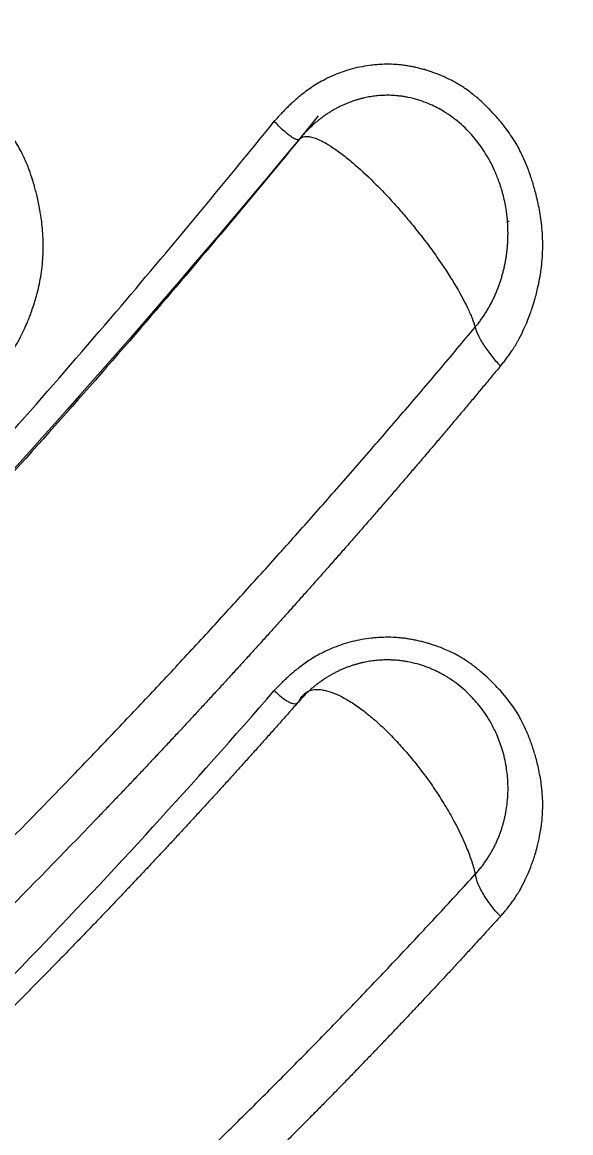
# Model space of a CAD drawing. Extents: x 19821 to 22981, y -91 to 2224.
# Drawn here: x 20550.62 to 20553.99, y 1958.73 to 1965.55 of the extents above; entities that cross this region are included whole.
import ezdxf

# ---------------------------------------------------------------- set-up
doc = ezdxf.new("R2010")
doc.units = 0
doc.header["$LTSCALE"] = 10
doc.header["$MEASUREMENT"] = 0
doc.header["$PDMODE"] = 3
doc.header["$PDSIZE"] = -10
doc.layers.get('0').update_dxf_attribs({"linetype": 'CONTINUOUS'})
doc.layers.get('DEFPOINTS').update_dxf_attribs({"linetype": 'CONTINUOUS'})
doc.layers.add('1', color=7, linetype='CONTINUOUS')
doc.styles.add('Daelim Dimension', font='NanumGothic.ttf')
doc.dimstyles.new('DEFAULT', dxfattribs={"dimscale": 2, "dimtxt": 2, "dimasz": 2, "dimexe": 0, "dimexo": 2, "dimgap": 1, "dimtad": 1, "dimdec": 1, "dimzin": 9, "dimdsep": 46, "dimtxsty": 'Daelim Dimension', "dimcen": 0.5, "dimclrd": 5, "dimclre": 5, "dimclrt": 256, "dimadec": 1, "dimazin": 0, "dimtfac": 1, "dimtdec": 1, "dimtix": 1, "dimtmove": 0, "dimatfit": 3, "dimfxl": 1, "dimtolj": 1, "dimtzin": 1, "dimlwd": 9, "dimlwe": 9, "dimarcsym": 0})

# ---------------------------------------------------------------- blocks, each defined once
blk = doc.blocks.new('*D21')
at = {"color": 5, "lineweight": 9, "ltscale": 0.5, "transparency": 16777216}
for p, q in [((20557.341, 2058.1708), (20490.1083, 2058.1708)), ((20492.1083, 1903.9708), (20492.1083, 2050.1708)), ((20557.341, 1895.9708), (20490.1083, 1895.9708))]:
    blk.add_line(p, q, dxfattribs=at)
at = {"color": 5, "ltscale": 0.5, "transparency": 16777216}
for points in [[(20490.7749, 2050.1708), (20493.4416, 2050.1708), (20492.1083, 2058.1708)], [(20490.7749, 1903.9708), (20493.4416, 1903.9708), (20492.1083, 1895.9708)]]:
    blk.add_solid(points, dxfattribs=at)
at = {"layer": 'DEFPOINTS', "color": 0, "ltscale": 0.5, "transparency": 16777216}
for p in [(20492.1083, 2058.1708), (20561.341, 2058.1708), (20561.341, 1895.9708)]:
    blk.add_point(p, dxfattribs=at)
at = {"color": 7, "ltscale": 0.5, "transparency": 16777216, "insert": (20479.2213, 1977.0708), "char_height": 20, "attachment_point": 5, "rotation": 90, "style": 'Daelim Dimension'}
blk.add_mtext('\\A1;162', dxfattribs=at)

msp = doc.modelspace()

# ---------------------------------------------------------------- linework, layer by layer
at = {"layer": '1', "color": 7, "linetype": 'Continuous', "lineweight": 18}
for points, knots in [([(20550.4611, 1963.4039), (20550.4643, 1963.4073), (20550.4709, 1963.4142), (20550.4807, 1963.4249), (20550.4906, 1963.4361), (20550.5006, 1963.448), (20550.5106, 1963.4603), (20550.5208, 1963.4733), (20550.531, 1963.4868), (20550.5412, 1963.5009), (20550.5514, 1963.5156), (20550.5616, 1963.5309), (20550.5717, 1963.5469), (20550.5894, 1963.576), (20550.6118, 1963.6163), (20550.6358, 1963.6654), (20550.6539, 1963.7069), (20550.6672, 1963.7402), (20550.6796, 1963.7738), (20550.6965, 1963.8216), (20550.7193, 1963.8995), (20550.7371, 1963.9847), (20550.7475, 1964.065), (20550.752, 1964.128), (20550.7529, 1964.192), (20550.7502, 1964.2535), (20550.7448, 1964.3107), (20550.738, 1964.362), (20550.73, 1964.4089), (20550.7214, 1964.4516), (20550.7125, 1964.4901), (20550.7048, 1964.5201), (20550.6966, 1964.5508), (20550.6849, 1964.5908), (20550.669, 1964.6372), (20550.6517, 1964.6814), (20550.6369, 1964.715), (20550.6198, 1964.7503), (20550.5982, 1964.7902), (20550.5721, 1964.8325), (20550.5465, 1964.8699), (20550.526, 1964.8977), (20550.5019, 1964.9289), (20550.4701, 1964.9678), (20550.4252, 1965.0175), (20550.3824, 1965.0597), (20550.3451, 1965.0927), (20550.3165, 1965.1157), (20550.289, 1965.136), (20550.2627, 1965.1537), (20550.2338, 1965.1713), (20550.2032, 1965.1883), (20550.1716, 1965.2041), (20550.1442, 1965.2167), (20550.1209, 1965.2265), (20550.1021, 1965.2339), (20550.0878, 1965.2392), (20550.0723, 1965.2448), (20550.0519, 1965.2519), (20550.0229, 1965.2611), (20549.9864, 1965.2713), (20549.946, 1965.2803), (20549.9, 1965.2877), (20549.8513, 1965.2925), (20549.7986, 1965.2942), (20549.7394, 1965.2919), (20549.6739, 1965.2845), (20549.6135, 1965.2731), (20549.5395, 1965.2532), (20549.4769, 1965.2303), (20549.4155, 1965.2009), (20549.3764, 1965.1793), (20549.3362, 1965.1542), (20549.2977, 1965.127), (20549.2624, 1965.0992), (20549.2312, 1965.0729), (20549.203, 1965.0475), (20549.1777, 1965.0235), (20549.155, 1965.0011), (20549.1409, 1964.9867), (20549.1342, 1964.9798)], [0, 0, 0, 0, 0.004378, 0.00891, 0.013599, 0.018444, 0.023447, 0.028609, 0.033929, 0.03941, 0.045051, 0.050853, 0.056816, 0.062942, 0.083163, 0.100509, 0.114909, 0.126311, 0.134677, 0.148987, 0.174713, 0.212082, 0.231911, 0.252009, 0.272342, 0.292874, 0.310584, 0.326964, 0.34202, 0.355761, 0.368198, 0.379344, 0.385059, 0.398192, 0.418661, 0.431262, 0.442758, 0.453156, 0.467908, 0.485245, 0.499374, 0.510048, 0.517334, 0.535916, 0.556558, 0.579194, 0.591166, 0.602355, 0.612773, 0.622435, 0.631354, 0.643616, 0.654299, 0.663434, 0.671048, 0.677159, 0.681783, 0.684929, 0.692095, 0.701291, 0.712502, 0.726326, 0.73869, 0.754554, 0.770389, 0.786218, 0.807946, 0.829777, 0.841682, 0.877255, 0.889952, 0.903488, 0.917886, 0.933171, 0.946546, 0.95905, 0.970667, 0.981375, 0.991158, 1, 1, 1, 1]), ([(20553.5622, 1963.4403), (20553.5651, 1963.4436), (20553.5711, 1963.4505), (20553.5799, 1963.4611), (20553.5888, 1963.4722), (20553.5977, 1963.4838), (20553.6067, 1963.4958), (20553.6157, 1963.5083), (20553.6247, 1963.5213), (20553.6337, 1963.5348), (20553.6427, 1963.5488), (20553.6516, 1963.5633), (20553.6605, 1963.5783), (20553.6693, 1963.5939), (20553.6854, 1963.6235), (20553.7059, 1963.665), (20553.7279, 1963.7161), (20553.7443, 1963.7592), (20553.7562, 1963.7939), (20553.7672, 1963.8286), (20553.7819, 1963.878), (20553.8011, 1963.9579), (20553.8149, 1964.045), (20553.8214, 1964.1266), (20553.8227, 1964.1901), (20553.8205, 1964.2542), (20553.8148, 1964.3154), (20553.8067, 1964.3722), (20553.7974, 1964.4228), (20553.7872, 1964.469), (20553.7766, 1964.5107), (20553.766, 1964.5482), (20553.7569, 1964.5778), (20553.7472, 1964.6079), (20553.7337, 1964.6467), (20553.7137, 1964.6971), (20553.6897, 1964.7491), (20553.6654, 1964.7949), (20553.6391, 1964.8382), (20553.6078, 1964.8836), (20553.5757, 1964.9251), (20553.5409, 1964.9662), (20553.5042, 1965.0067), (20553.4573, 1965.0536), (20553.4129, 1965.0931), (20553.3743, 1965.1238), (20553.3451, 1965.1448), (20553.3169, 1965.1634), (20553.2897, 1965.1796), (20553.2606, 1965.1953), (20553.2302, 1965.21), (20553.1994, 1965.2236), (20553.1722, 1965.2343), (20553.1489, 1965.2428), (20553.1296, 1965.2493), (20553.1143, 1965.2541), (20553.096, 1965.2597), (20553.0732, 1965.2661), (20553.0445, 1965.2732), (20553.0156, 1965.2792), (20552.9866, 1965.2843), (20552.9575, 1965.2883), (20552.93, 1965.2913), (20552.893, 1965.2934), (20552.8507, 1965.2937), (20552.806, 1965.2913), (20552.7609, 1965.2868), (20552.7111, 1965.2791), (20552.6529, 1965.2658), (20552.5955, 1965.2482), (20552.5391, 1965.2264), (20552.4733, 1965.1956), (20552.4021, 1965.1539), (20552.3434, 1965.1101), (20552.3042, 1965.0765), (20552.2804, 1965.055), (20552.2585, 1965.0342), (20552.2383, 1965.014), (20552.2197, 1964.9948), (20552.2026, 1964.9765), (20552.187, 1964.9593), (20552.1771, 1964.9482), (20552.1723, 1964.9429)], [0, 0, 0, 0, 0.004196, 0.008522, 0.012978, 0.017565, 0.022283, 0.027134, 0.032118, 0.037234, 0.042484, 0.047868, 0.053386, 0.059038, 0.064825, 0.085383, 0.103044, 0.11774, 0.129423, 0.138059, 0.152477, 0.178563, 0.216507, 0.236495, 0.256687, 0.27705, 0.297546, 0.315174, 0.331441, 0.346355, 0.359929, 0.372177, 0.383114, 0.389124, 0.402051, 0.421808, 0.440023, 0.455706, 0.470235, 0.487253, 0.506965, 0.51887, 0.537057, 0.557445, 0.579964, 0.591629, 0.602595, 0.612873, 0.622476, 0.631417, 0.642986, 0.653168, 0.66199, 0.669472, 0.67563, 0.680475, 0.684016, 0.69295, 0.701855, 0.710735, 0.719593, 0.728434, 0.737261, 0.744603, 0.761858, 0.775361, 0.784929, 0.802814, 0.820787, 0.838877, 0.85711, 0.875511, 0.904834, 0.932147, 0.942455, 0.952258, 0.961548, 0.970315, 0.978552, 0.986249, 0.993401, 1, 1, 1, 1]), ([(20553.543, 1964.6007), (20553.5389, 1964.6111), (20553.5267, 1964.6403), (20553.5037, 1964.6884), (20553.4733, 1964.7419), (20553.4409, 1964.7905), (20553.4088, 1964.8325), (20553.3737, 1964.8729), (20553.3333, 1964.9135), (20553.2842, 1964.9556), (20553.2367, 1964.9895), (20553.1919, 1965.0165), (20553.1517, 1965.0375), (20553.1055, 1965.0577), (20553.0531, 1965.0761), (20553.0112, 1965.0866), (20552.9828, 1965.0921), (20552.9697, 1965.0943), (20552.9562, 1965.0964), (20552.9423, 1965.0982), (20552.928, 1965.0997), (20552.9132, 1965.101), (20552.898, 1965.1019), (20552.8825, 1965.1025), (20552.8665, 1965.1026), (20552.8501, 1965.1024), (20552.8333, 1965.1018), (20552.8162, 1965.1007), (20552.7987, 1965.099), (20552.7809, 1965.0969), (20552.7627, 1965.0942), (20552.7443, 1965.0909), (20552.7256, 1965.087), (20552.7066, 1965.0824), (20552.6874, 1965.0772), (20552.668, 1965.0713), (20552.6485, 1965.0647), (20552.6288, 1965.0573), (20552.609, 1965.0492), (20552.5892, 1965.0403), (20552.5693, 1965.0307), (20552.5494, 1965.0202), (20552.5296, 1965.009), (20552.5099, 1964.9969), (20552.4903, 1964.984), (20552.4709, 1964.9704), (20552.4517, 1964.9559), (20552.4327, 1964.9407), (20552.414, 1964.9246), (20552.3957, 1964.9078), (20552.3778, 1964.8903), (20552.3603, 1964.872), (20552.3431, 1964.853), (20552.3322, 1964.8399), (20552.3267, 1964.8334)], [0, 0, 0, 0, 0.022801, 0.064113, 0.10799, 0.146618, 0.181319, 0.214019, 0.253479, 0.295246, 0.342015, 0.368524, 0.398161, 0.431046, 0.467249, 0.506815, 0.515171, 0.523778, 0.532637, 0.541749, 0.551113, 0.560732, 0.570604, 0.580732, 0.591114, 0.601752, 0.612646, 0.623796, 0.635203, 0.646867, 0.658787, 0.670964, 0.683399, 0.69609, 0.709038, 0.722242, 0.735699, 0.749409, 0.76337, 0.777579, 0.792036, 0.806736, 0.821676, 0.83685, 0.852253, 0.86788, 0.883726, 0.899783, 0.91604, 0.932489, 0.949119, 0.965922, 0.982887, 1, 1, 1, 1]), ([(20534.2628, 1950.9756), (20534.4953, 1951.0597), (20535.208, 1951.3308), (20536.4684, 1951.8807), (20538.1195, 1952.7239), (20539.9732, 1953.8169), (20541.9546, 1955.1535), (20543.9188, 1956.6496), (20545.7262, 1958.1765), (20547.3342, 1959.6594), (20548.7613, 1961.0794), (20550.0342, 1962.4361), (20551.1569, 1963.711), (20551.8513, 1964.5458), (20552.1723, 1964.9429)], [0, 0, 0, 0, 0.03965, 0.121086, 0.211843, 0.314111, 0.426707, 0.537116, 0.636777, 0.725145, 0.804972, 0.877239, 0.94265, 1, 1, 1, 1]), ([(20552.4429, 1964.9757), (20550.8087, 1962.9938), (20548.2679, 1960.2708), (20545.608, 1957.9835), (20544.6879, 1957.252)], [0, 0, 0, 0, 0.656528, 1, 1, 1, 1]), ([(20552.3267, 1964.8334), (20552.0048, 1964.4401), (20551.3088, 1963.6133), (20550.1835, 1962.3525), (20548.9082, 1961.0126), (20547.4788, 1959.6124), (20545.8689, 1958.1524), (20544.0601, 1956.6519), (20542.0952, 1955.185), (20540.1144, 1953.8767), (20538.2621, 1952.81), (20536.6129, 1951.9902), (20535.3119, 1951.4401), (20534.5588, 1951.1662), (20534.2852, 1951.0729)], [0, 0, 0, 0, 0.056942, 0.121887, 0.19364, 0.272899, 0.360638, 0.459589, 0.569212, 0.681006, 0.782546, 0.872657, 0.953513, 1, 1, 1, 1]), ([(20553.5622, 1963.4403), (20553.5454, 1963.4201), (20553.5118, 1963.3796), (20553.4613, 1963.319), (20553.4106, 1963.2584), (20553.3598, 1963.1978), (20553.3087, 1963.1371), (20553.2575, 1963.0765), (20553.2062, 1963.0158), (20553.1547, 1962.9552), (20553.103, 1962.8945), (20553.0511, 1962.8338), (20552.999, 1962.7731), (20552.9468, 1962.7124), (20552.8945, 1962.6517), (20552.8419, 1962.5909), (20552.7892, 1962.5302), (20552.7363, 1962.4695), (20552.6833, 1962.4088), (20552.63, 1962.348), (20552.5766, 1962.2873), (20552.5231, 1962.2266), (20552.4694, 1962.1659), (20552.4155, 1962.1051), (20552.3614, 1962.0444), (20552.3072, 1961.9837), (20552.2528, 1961.923), (20552.1982, 1961.8623), (20552.1434, 1961.8016), (20552.0885, 1961.7409), (20552.0335, 1961.6802), (20551.9782, 1961.6196), (20551.9228, 1961.5589), (20551.8672, 1961.4983), (20551.8115, 1961.4376), (20551.7555, 1961.377), (20551.6994, 1961.3164), (20551.6432, 1961.2559), (20551.5868, 1961.1953), (20551.5302, 1961.1348), (20551.4734, 1961.0742), (20551.4165, 1961.0137), (20551.3593, 1960.9533), (20551.3021, 1960.8928), (20551.2446, 1960.8324), (20551.187, 1960.772), (20551.1292, 1960.7116), (20550.8928, 1960.4654), (20550.467, 1960.0304), (20549.8395, 1959.4113), (20549.1811, 1958.7847), (20548.5324, 1958.1905), (20547.8914, 1957.6245), (20547.2558, 1957.0827), (20546.5815, 1956.5293), (20545.9458, 1956.0285), (20545.3303, 1955.5619), (20544.7168, 1955.1129), (20544.0088, 1954.616), (20543.3567, 1954.181), (20542.8032, 1953.8275), (20542.3908, 1953.5721), (20542.0111, 1953.344), (20541.6642, 1953.1413), (20541.3502, 1952.9627), (20541.0689, 1952.8066), (20540.8203, 1952.6718), (20540.527, 1952.5157), (20540.1825, 1952.3374), (20539.7806, 1952.1372), (20539.3925, 1951.9511), (20539.018, 1951.7784), (20538.6572, 1951.6185), (20538.31, 1951.4708), (20537.8529, 1951.2839), (20537.2916, 1951.0691), (20536.6332, 1950.8404), (20536.0051, 1950.6442), (20535.5552, 1950.5193), (20535.272, 1950.4467), (20535.1449, 1950.4151), (20535.0188, 1950.3847), (20534.8937, 1950.3555), (20534.7694, 1950.3274), (20534.6461, 1950.3005), (20534.5237, 1950.2748), (20534.4023, 1950.2501), (20534.2817, 1950.2267), (20534.1622, 1950.2043), (20534.0435, 1950.183), (20533.9258, 1950.1628), (20533.809, 1950.1437), (20533.6932, 1950.1257), (20533.5782, 1950.1088), (20533.4643, 1950.0928), (20533.3512, 1950.0779), (20533.2391, 1950.0641), (20533.1279, 1950.0512), (20533.0176, 1950.0393), (20532.9446, 1950.0322), (20532.9082, 1950.0286)], [0, 0, 0, 0, 0.002611, 0.005228, 0.007851, 0.01048, 0.013114, 0.015754, 0.018399, 0.02105, 0.023707, 0.02637, 0.029038, 0.031712, 0.034392, 0.037077, 0.039768, 0.042465, 0.045168, 0.047876, 0.05059, 0.05331, 0.056035, 0.058766, 0.061503, 0.064246, 0.066994, 0.069748, 0.072508, 0.075274, 0.078045, 0.080822, 0.083605, 0.086393, 0.089188, 0.091988, 0.094793, 0.097605, 0.100422, 0.103245, 0.106074, 0.108909, 0.111749, 0.114595, 0.117447, 0.120304, 0.123168, 0.126037, 0.155424, 0.186086, 0.218025, 0.251243, 0.279842, 0.310155, 0.342184, 0.375928, 0.400422, 0.429321, 0.462624, 0.500332, 0.521247, 0.540629, 0.558475, 0.574787, 0.589565, 0.602808, 0.614516, 0.62469, 0.644313, 0.663326, 0.68173, 0.699523, 0.716706, 0.733279, 0.749242, 0.782364, 0.814238, 0.844865, 0.874245, 0.88057, 0.886861, 0.893119, 0.899343, 0.905533, 0.91169, 0.917812, 0.923901, 0.929957, 0.935978, 0.941966, 0.947921, 0.953841, 0.959728, 0.965582, 0.971402, 0.977189, 0.982942, 0.988661, 0.994347, 1, 1, 1, 1]), ([(20553.5623, 1960.0617), (20553.5653, 1960.0649), (20553.5714, 1960.0713), (20553.5805, 1960.0813), (20553.5895, 1960.0917), (20553.5986, 1960.1024), (20553.6077, 1960.1136), (20553.6168, 1960.1252), (20553.6259, 1960.1372), (20553.6349, 1960.1496), (20553.6439, 1960.1624), (20553.6528, 1960.1757), (20553.6616, 1960.1894), (20553.6704, 1960.2035), (20553.687, 1960.2317), (20553.7083, 1960.2715), (20553.7308, 1960.3203), (20553.7471, 1960.3604), (20553.7583, 1960.391), (20553.7672, 1960.4173), (20553.7773, 1960.4486), (20553.7905, 1960.4946), (20553.8054, 1960.5597), (20553.8161, 1960.6292), (20553.8216, 1960.6966), (20553.8227, 1960.7554), (20553.8202, 1960.8147), (20553.8142, 1960.8713), (20553.8058, 1960.9237), (20553.7963, 1960.9705), (20553.786, 1961.0131), (20553.7752, 1961.0516), (20553.7645, 1961.0862), (20553.7552, 1961.1136), (20553.7453, 1961.1415), (20553.7317, 1961.1773), (20553.7116, 1961.2237), (20553.6876, 1961.2716), (20553.6631, 1961.3138), (20553.6368, 1961.3538), (20553.6055, 1961.3958), (20553.5733, 1961.4342), (20553.5385, 1961.4721), (20553.5018, 1961.5096), (20553.4548, 1961.5531), (20553.4103, 1961.5897), (20553.3716, 1961.6181), (20553.3425, 1961.6376), (20553.3142, 1961.6548), (20553.2869, 1961.6699), (20553.2561, 1961.6852), (20553.2229, 1961.7), (20553.1885, 1961.7137), (20553.1589, 1961.7242), (20553.1343, 1961.7321), (20553.1149, 1961.7378), (20553.0943, 1961.7436), (20553.0706, 1961.7498), (20553.042, 1961.7563), (20553.0132, 1961.7618), (20552.9842, 1961.7664), (20552.9551, 1961.7701), (20552.928, 1961.7727), (20552.891, 1961.7746), (20552.8491, 1961.7748), (20552.8041, 1961.7724), (20552.759, 1961.7682), (20552.7089, 1961.7609), (20552.651, 1961.7484), (20552.5939, 1961.7319), (20552.5378, 1961.7116), (20552.471, 1961.6822), (20552.4001, 1961.6431), (20552.3416, 1961.6022), (20552.3036, 1961.5719), (20552.2799, 1961.552), (20552.2581, 1961.5326), (20552.2379, 1961.5139), (20552.2194, 1961.496), (20552.2024, 1961.4791), (20552.1868, 1961.4631), (20552.177, 1961.4529), (20552.1723, 1961.4479)], [0, 0, 0, 0, 0.004321, 0.008757, 0.013308, 0.017975, 0.022758, 0.027658, 0.032675, 0.03781, 0.043061, 0.048431, 0.053919, 0.059525, 0.065249, 0.087107, 0.105483, 0.120296, 0.131487, 0.139016, 0.14895, 0.165371, 0.188358, 0.217986, 0.238052, 0.258304, 0.278708, 0.299227, 0.316847, 0.333097, 0.347988, 0.361532, 0.373742, 0.384635, 0.390759, 0.403641, 0.423195, 0.441355, 0.456967, 0.471443, 0.488404, 0.508037, 0.519934, 0.538004, 0.558364, 0.580942, 0.592539, 0.60347, 0.613746, 0.623379, 0.63238, 0.645484, 0.6568, 0.666364, 0.674203, 0.680338, 0.684783, 0.693694, 0.702577, 0.711436, 0.720275, 0.729097, 0.737907, 0.744908, 0.762554, 0.775601, 0.785638, 0.803442, 0.821334, 0.839342, 0.857493, 0.87581, 0.906476, 0.932347, 0.94264, 0.952426, 0.961695, 0.970439, 0.978649, 0.986317, 0.993436, 1, 1, 1, 1]), ([(20553.6085, 1960.871), (20553.6084, 1960.873), (20553.6078, 1960.8924), (20553.6054, 1960.9277), (20553.5961, 1960.9983), (20553.5766, 1961.0823), (20553.5429, 1961.1726), (20553.5078, 1961.2431), (20553.4736, 1961.2992), (20553.4409, 1961.3448), (20553.4084, 1961.3842), (20553.3731, 1961.422), (20553.3325, 1961.46), (20553.2832, 1961.4993), (20553.2354, 1961.5308), (20553.1902, 1961.5561), (20553.1494, 1961.5759), (20553.1026, 1961.5949), (20553.0492, 1961.6119), (20553.0068, 1961.6216), (20552.978, 1961.6266), (20552.9649, 1961.6286), (20552.9514, 1961.6304), (20552.9376, 1961.632), (20552.9232, 1961.6333), (20552.9085, 1961.6344), (20552.8934, 1961.6352), (20552.8779, 1961.6356), (20552.8619, 1961.6357), (20552.8456, 1961.6354), (20552.8289, 1961.6347), (20552.8119, 1961.6335), (20552.7945, 1961.6319), (20552.7768, 1961.6298), (20552.7588, 1961.6272), (20552.7405, 1961.6241), (20552.7219, 1961.6203), (20552.703, 1961.616), (20552.684, 1961.6111), (20552.6648, 1961.6055), (20552.6454, 1961.5993), (20552.6259, 1961.5924), (20552.6063, 1961.5848), (20552.5866, 1961.5765), (20552.5669, 1961.5674), (20552.5472, 1961.5577), (20552.5276, 1961.5472), (20552.5081, 1961.536), (20552.4887, 1961.524), (20552.4695, 1961.5114), (20552.4504, 1961.4979), (20552.4317, 1961.4838), (20552.4132, 1961.469), (20552.3951, 1961.4534), (20552.3773, 1961.4372), (20552.3599, 1961.4203), (20552.343, 1961.4028), (20552.3322, 1961.3907), (20552.3267, 1961.3846)], [0, 0, 0, 0, 0.003671, 0.035283, 0.064346, 0.132622, 0.18931, 0.235129, 0.271362, 0.303212, 0.331785, 0.358721, 0.390993, 0.425203, 0.463545, 0.485391, 0.509865, 0.537067, 0.567058, 0.599876, 0.60669, 0.613707, 0.620926, 0.628348, 0.635974, 0.643803, 0.651837, 0.660076, 0.66852, 0.677169, 0.686024, 0.695085, 0.704352, 0.713826, 0.723506, 0.733392, 0.743486, 0.753785, 0.764291, 0.775002, 0.785918, 0.797036, 0.808355, 0.819874, 0.831592, 0.843505, 0.85561, 0.867904, 0.880381, 0.893039, 0.905872, 0.918873, 0.932036, 0.945353, 0.958815, 0.972417, 0.986149, 1, 1, 1, 1]), ([(20534.3059, 1950.1575), (20534.425, 1950.1762), (20534.6906, 1950.2208), (20535.1204, 1950.3037), (20535.6136, 1950.4122), (20536.1618, 1950.5493), (20536.7677, 1950.7201), (20537.4335, 1950.9308), (20538.1616, 1951.1877), (20538.9555, 1951.4989), (20539.823, 1951.8749), (20540.7766, 1952.3308), (20541.8318, 1952.8867), (20542.9976, 1953.5636), (20544.2826, 1954.3864), (20545.7051, 1955.3923), (20547.2845, 1956.631), (20548.9666, 1958.1031), (20550.6214, 1959.7253), (20551.679, 1960.8799), (20552.1723, 1961.4479)], [0, 0, 0, 0, 0.020358, 0.045269, 0.073039, 0.103776, 0.137592, 0.174597, 0.214906, 0.258634, 0.306114, 0.358194, 0.41579, 0.479803, 0.550101, 0.627678, 0.715328, 0.813548, 0.911644, 1, 1, 1, 1]), ([(20552.3267, 1961.3846), (20552.3348, 1961.4036), (20552.358, 1961.4355), (20552.4097, 1961.4563), (20552.4532, 1961.4544), (20552.4734, 1961.4508)], [0, 0, 0, 0, 0.360601, 0.726933, 1, 1, 1, 1]), ([(20552.3267, 1961.3846), (20552.3089, 1961.3645), (20552.2732, 1961.324), (20552.2194, 1961.2633), (20552.1652, 1961.2025), (20552.1107, 1961.1414), (20552.0558, 1961.0802), (20552.0005, 1961.0187), (20551.9449, 1960.9571), (20551.8888, 1960.8954), (20551.8324, 1960.8334), (20551.7756, 1960.7713), (20551.7185, 1960.709), (20551.6609, 1960.6466), (20551.603, 1960.584), (20551.5447, 1960.5212), (20551.4861, 1960.4583), (20551.427, 1960.3953), (20551.3676, 1960.332), (20551.3078, 1960.2687), (20551.2476, 1960.2052), (20551.187, 1960.1416), (20551.1261, 1960.0778), (20551.0647, 1960.0139), (20551.003, 1959.9498), (20550.9409, 1959.8857), (20550.8784, 1959.8214), (20550.8155, 1959.757), (20550.7523, 1959.6925), (20550.6886, 1959.6278), (20550.6246, 1959.5631), (20550.5602, 1959.4982), (20550.4954, 1959.4333), (20550.4302, 1959.3682), (20550.3646, 1959.303), (20550.2986, 1959.2378), (20550.2323, 1959.1724), (20550.1655, 1959.107), (20550.0984, 1959.0415), (20550.0309, 1958.9759), (20549.963, 1958.9102), (20549.8947, 1958.8444), (20549.826, 1958.7786), (20549.7569, 1958.7127), (20549.6875, 1958.6467), (20549.6176, 1958.5807), (20549.5474, 1958.5146), (20549.4768, 1958.4485), (20549.4057, 1958.3823), (20549.3343, 1958.316), (20549.2625, 1958.2497), (20549.1903, 1958.1834), (20549.1177, 1958.117), (20549.0448, 1958.0506), (20548.9714, 1957.9842), (20548.8977, 1957.9177), (20548.8235, 1957.8512), (20548.749, 1957.7847), (20548.674, 1957.7182), (20548.5987, 1957.6516), (20548.523, 1957.5851), (20548.4469, 1957.5185), (20548.3704, 1957.452), (20548.2936, 1957.3854), (20548.2163, 1957.3189), (20548.1386, 1957.2523), (20548.0606, 1957.1858), (20547.8692, 1957.0235), (20547.4854, 1956.7033), (20546.8278, 1956.1743), (20545.9279, 1955.4876), (20544.7821, 1954.6739), (20543.7411, 1954.0006), (20542.8162, 1953.447), (20542.105, 1953.0451), (20541.5868, 1952.7716), (20541.3355, 1952.6435)], [0, 0, 0, 0, 0.005212, 0.010454, 0.015725, 0.021026, 0.026356, 0.031715, 0.037104, 0.042523, 0.047971, 0.053449, 0.058956, 0.064493, 0.070059, 0.075654, 0.081279, 0.086934, 0.092618, 0.098332, 0.104075, 0.109848, 0.115651, 0.121483, 0.127344, 0.133235, 0.139156, 0.145106, 0.151086, 0.157095, 0.163134, 0.169202, 0.175301, 0.181428, 0.187586, 0.193772, 0.199989, 0.206235, 0.212511, 0.218816, 0.225151, 0.231516, 0.23791, 0.244334, 0.250788, 0.257271, 0.263784, 0.270326, 0.276898, 0.2835, 0.290132, 0.296793, 0.303484, 0.310204, 0.316954, 0.323734, 0.330544, 0.337383, 0.344252, 0.35115, 0.358078, 0.365036, 0.372024, 0.379041, 0.386088, 0.393164, 0.40027, 0.407406, 0.445392, 0.504782, 0.585561, 0.687731, 0.811327, 0.862542, 0.933304, 1, 1, 1, 1])]:
    msp.add_open_spline(points, degree=3, knots=knots, dxfattribs=at)
at = {"layer": '1', "color": 7, "linetype": 'Continuous', "lineweight": 13}
for points, knots in [([(20552.3267, 1964.8334), (20552.3233, 1964.8294), (20552.317, 1964.8284), (20552.3031, 1964.8326), (20552.2977, 1964.8349), (20552.2856, 1964.8415), (20552.2789, 1964.8457), (20552.2644, 1964.856), (20552.2567, 1964.862), (20552.2405, 1964.8755), (20552.2321, 1964.8829), (20552.215, 1964.8988), (20552.2063, 1964.9073), (20552.1891, 1964.9248), (20552.1806, 1964.9338), (20552.1723, 1964.9429)], [0, 0, 0, 0, 0.25, 0.25, 0.375, 0.375, 0.5, 0.5, 0.625, 0.625, 0.75, 0.75, 0.875, 0.875, 1, 1, 1, 1]), ([(20552.3267, 1964.8334), (20552.3346, 1964.8424), (20552.3573, 1964.854), (20552.4129, 1964.8464), (20552.4797, 1964.8151), (20552.5279, 1964.7842), (20552.5469, 1964.7711)], [0, 0, 0, 0, 0.268599, 0.549112, 0.829625, 1, 1, 1, 1]), ([(20552.5469, 1964.7711), (20552.5662, 1964.7578), (20552.5863, 1964.7429), (20552.6275, 1964.7106), (20552.6486, 1964.6931), (20552.7126, 1964.6376), (20552.7563, 1964.5966), (20552.8097, 1964.5431), (20552.8203, 1964.5323), (20552.8413, 1964.5106), (20552.8517, 1964.4997), (20552.8826, 1964.4668), (20552.9029, 1964.4447), (20552.9336, 1964.4102), (20552.9439, 1964.3984), (20552.9647, 1964.3745), (20552.9752, 1964.3622), (20553.0068, 1964.3248), (20553.0279, 1964.2991), (20553.0699, 1964.2465), (20553.0908, 1964.2195), (20553.1319, 1964.165), (20553.152, 1964.1373), (20553.2105, 1964.0544), (20553.2469, 1963.9991), (20553.3105, 1963.8936), (20553.3378, 1963.8436), (20553.3702, 1963.7759), (20553.3796, 1963.7546), (20553.3956, 1963.7146), (20553.4022, 1963.6961), (20553.4074, 1963.679)], [0, 0, 0, 0, 0.0625, 0.0625, 0.125, 0.125, 0.25, 0.25, 0.28125, 0.28125, 0.3125, 0.3125, 0.375, 0.375, 0.40625, 0.40625, 0.4375, 0.4375, 0.5, 0.5, 0.5625, 0.5625, 0.625, 0.625, 0.75, 0.75, 0.875, 0.875, 0.9375, 0.9375, 1, 1, 1, 1]), ([(20553.4074, 1963.679), (20553.4103, 1963.6824), (20553.416, 1963.6894), (20553.4244, 1963.7), (20553.4326, 1963.7107), (20553.4406, 1963.7215), (20553.4484, 1963.7325), (20553.4561, 1963.7436), (20553.4635, 1963.7548), (20553.4708, 1963.7661), (20553.4779, 1963.7775), (20553.4848, 1963.7891), (20553.4915, 1963.8007), (20553.498, 1963.8123), (20553.5043, 1963.8241), (20553.5104, 1963.8359), (20553.5163, 1963.8477), (20553.522, 1963.8597), (20553.5275, 1963.8716), (20553.5328, 1963.8836), (20553.5379, 1963.8956), (20553.5428, 1963.9077), (20553.5475, 1963.9197), (20553.552, 1963.9318), (20553.5564, 1963.9439), (20553.5605, 1963.956), (20553.5644, 1963.968), (20553.5682, 1963.98), (20553.5718, 1963.992), (20553.5751, 1964.004), (20553.5783, 1964.016), (20553.5814, 1964.0279), (20553.5842, 1964.0397), (20553.5869, 1964.0515), (20553.5893, 1964.0632), (20553.5917, 1964.0749), (20553.5938, 1964.0865), (20553.5958, 1964.0981), (20553.5977, 1964.1095), (20553.5993, 1964.1209), (20553.6009, 1964.1321), (20553.6022, 1964.1433), (20553.6035, 1964.1544), (20553.6046, 1964.1654), (20553.6055, 1964.1763), (20553.6064, 1964.187), (20553.607, 1964.1977), (20553.6076, 1964.2083), (20553.6081, 1964.2187), (20553.6084, 1964.229), (20553.6086, 1964.2392), (20553.6087, 1964.2493), (20553.6087, 1964.2592), (20553.6086, 1964.269), (20553.6084, 1964.2787), (20553.6081, 1964.2883), (20553.6077, 1964.2977), (20553.6073, 1964.307), (20553.6067, 1964.3162), (20553.6061, 1964.3252), (20553.6054, 1964.3341), (20553.6046, 1964.3428), (20553.6038, 1964.3514), (20553.6029, 1964.3599), (20553.6019, 1964.3682), (20553.6009, 1964.3764), (20553.5998, 1964.3845), (20553.5946, 1964.4209), (20553.5825, 1964.4817), (20553.5618, 1964.5509), (20553.5477, 1964.5888), (20553.543, 1964.6007)], [0, 0, 0, 0, 0.013642, 0.027303, 0.040978, 0.054664, 0.068357, 0.082053, 0.095749, 0.109441, 0.123126, 0.1368, 0.15046, 0.164102, 0.177719, 0.191309, 0.204868, 0.21839, 0.231874, 0.245314, 0.258707, 0.272051, 0.285341, 0.298573, 0.311744, 0.324848, 0.337883, 0.350845, 0.36373, 0.376535, 0.389258, 0.401894, 0.414441, 0.426897, 0.439258, 0.451521, 0.463683, 0.475741, 0.487693, 0.499536, 0.511267, 0.522885, 0.534387, 0.545772, 0.557037, 0.56818, 0.5792, 0.590096, 0.600865, 0.611506, 0.622018, 0.6324, 0.64265, 0.652767, 0.66275, 0.672599, 0.682312, 0.691889, 0.701329, 0.710631, 0.719796, 0.728822, 0.737709, 0.746458, 0.755067, 0.763537, 0.771867, 0.780057, 0.876725, 0.961291, 1, 1, 1, 1]), ([(20532.7542, 1950.249), (20532.7725, 1950.251), (20532.8105, 1950.255), (20532.8696, 1950.2617), (20532.9329, 1950.269), (20533.0003, 1950.2772), (20533.0719, 1950.2863), (20533.1477, 1950.2962), (20533.2278, 1950.3072), (20533.3121, 1950.3192), (20533.4006, 1950.3323), (20533.4934, 1950.3467), (20533.5905, 1950.3623), (20533.6919, 1950.3794), (20533.7977, 1950.3978), (20533.9078, 1950.4178), (20534.0223, 1950.4395), (20534.1412, 1950.4628), (20534.2645, 1950.488), (20534.3922, 1950.5151), (20534.5245, 1950.5442), (20534.6611, 1950.5755), (20534.8023, 1950.6089), (20534.9481, 1950.6447), (20535.0983, 1950.6829), (20535.5073, 1950.7906), (20536.1139, 1950.9692), (20536.8564, 1951.2216), (20537.4069, 1951.4273), (20537.972, 1951.6514), (20538.613, 1951.9239), (20539.3924, 1952.2848), (20540.1595, 1952.6679), (20540.9135, 1953.0712), (20541.6538, 1953.4924), (20542.3796, 1953.9294), (20543.2995, 1954.5129), (20544.4187, 1955.2737), (20545.3956, 1955.9966), (20546.0672, 1956.5184), (20546.4749, 1956.8417), (20546.9995, 1957.2692), (20547.6401, 1957.8091), (20548.3534, 1958.4344), (20549.0776, 1959.0966), (20549.7526, 1959.7388), (20550.3606, 1960.3384), (20550.7808, 1960.7665), (20551.0371, 1961.0325), (20551.1518, 1961.1523), (20551.2664, 1961.2728), (20551.3807, 1961.3938), (20551.4949, 1961.5155), (20551.6089, 1961.6378), (20551.7228, 1961.7607), (20551.8365, 1961.8843), (20551.9499, 1962.0084), (20552.0632, 1962.1332), (20552.1764, 1962.2586), (20552.2893, 1962.3846), (20552.402, 1962.5113), (20552.5145, 1962.6385), (20552.6269, 1962.7664), (20552.739, 1962.8949), (20552.8509, 1963.0241), (20552.9626, 1963.1538), (20553.0741, 1963.2842), (20553.1854, 1963.4152), (20553.2965, 1963.5468), (20553.3703, 1963.635), (20553.4073, 1963.6791)], [0, 0, 0, 0, 0.002842, 0.005894, 0.009156, 0.012628, 0.01631, 0.020202, 0.024303, 0.028613, 0.033133, 0.037862, 0.0428, 0.047948, 0.053304, 0.05887, 0.064644, 0.070628, 0.07682, 0.083221, 0.08983, 0.096648, 0.103675, 0.11091, 0.118354, 0.126006, 0.171549, 0.207585, 0.234131, 0.251196, 0.288995, 0.326046, 0.362357, 0.397935, 0.432783, 0.466906, 0.500307, 0.562445, 0.624695, 0.638414, 0.657717, 0.682618, 0.713133, 0.749289, 0.78508, 0.817854, 0.847598, 0.874301, 0.87999, 0.88568, 0.891373, 0.897068, 0.902766, 0.908465, 0.914166, 0.91987, 0.925576, 0.931285, 0.936996, 0.942709, 0.948426, 0.954144, 0.959866, 0.96559, 0.971318, 0.977048, 0.982781, 0.988517, 0.994257, 1, 1, 1, 1]), ([(20553.5622, 1963.4403), (20553.5539, 1963.4491), (20553.5454, 1963.4585), (20553.5282, 1963.4785), (20553.5195, 1963.489), (20553.5024, 1963.5107), (20553.4939, 1963.5218), (20553.4777, 1963.5444), (20553.4699, 1963.5558), (20553.4554, 1963.5782), (20553.4487, 1963.5892), (20553.4365, 1963.6104), (20553.4311, 1963.6206), (20553.4171, 1963.6492), (20553.4108, 1963.6658), (20553.4073, 1963.6791)], [0, 0, 0, 0, 0.125, 0.125, 0.25, 0.25, 0.375, 0.375, 0.5, 0.5, 0.625, 0.625, 0.75, 0.75, 1, 1, 1, 1]), ([(20552.1723, 1961.4479), (20552.1806, 1961.4395), (20552.1891, 1961.4313), (20552.2063, 1961.4158), (20552.215, 1961.4086), (20552.2321, 1961.3956), (20552.2405, 1961.3898), (20552.2567, 1961.38), (20552.2645, 1961.3761), (20552.2789, 1961.3701), (20552.2857, 1961.3682), (20552.2977, 1961.3664), (20552.3031, 1961.3665), (20552.317, 1961.3699), (20552.3233, 1961.376), (20552.3267, 1961.3846)], [0, 0, 0, 0, 0.125, 0.125, 0.25, 0.25, 0.375, 0.375, 0.5, 0.5, 0.625, 0.625, 0.75, 0.75, 1, 1, 1, 1]), ([(20552.4793, 1961.4497), (20552.5159, 1961.4423), (20552.5574, 1961.4259), (20552.6237, 1961.3895), (20552.6465, 1961.3754), (20552.6925, 1961.3441), (20552.7158, 1961.3269), (20552.7624, 1961.2898), (20552.7857, 1961.2701), (20552.8201, 1961.239), (20552.8315, 1961.2285), (20552.854, 1961.2071), (20552.8651, 1961.1963), (20552.8982, 1961.1632), (20552.92, 1961.1404), (20552.9644, 1961.0917), (20552.9871, 1961.0658), (20553.0324, 1961.0114), (20553.0551, 1960.9829), (20553.1, 1960.924), (20553.1221, 1960.8934), (20553.1653, 1960.8309), (20553.1863, 1960.799), (20553.2263, 1960.7347), (20553.2455, 1960.7022), (20553.2991, 1960.6055), (20553.3298, 1960.5419), (20553.3662, 1960.4528), (20553.3767, 1960.4241), (20553.3945, 1960.3696), (20553.4018, 1960.3437), (20553.4074, 1960.3195)], [0, 0, 0, 0, 0.125, 0.125, 0.1875, 0.1875, 0.25, 0.25, 0.3125, 0.3125, 0.34375, 0.34375, 0.375, 0.375, 0.4375, 0.4375, 0.5, 0.5, 0.5625, 0.5625, 0.625, 0.625, 0.6875, 0.6875, 0.75, 0.75, 0.875, 0.875, 0.9375, 0.9375, 1, 1, 1, 1]), ([(20553.4074, 1960.3195), (20553.4105, 1960.3229), (20553.4166, 1960.3297), (20553.4255, 1960.3401), (20553.4343, 1960.3506), (20553.4428, 1960.3612), (20553.4511, 1960.3719), (20553.4591, 1960.3828), (20553.467, 1960.3936), (20553.4745, 1960.4046), (20553.4819, 1960.4156), (20553.489, 1960.4267), (20553.4959, 1960.4378), (20553.5026, 1960.449), (20553.509, 1960.4602), (20553.5152, 1960.4714), (20553.5211, 1960.4827), (20553.5268, 1960.4939), (20553.5323, 1960.5051), (20553.5376, 1960.5164), (20553.5426, 1960.5276), (20553.5474, 1960.5387), (20553.552, 1960.5499), (20553.5564, 1960.561), (20553.5605, 1960.572), (20553.5645, 1960.583), (20553.5682, 1960.5939), (20553.5718, 1960.6048), (20553.5751, 1960.6155), (20553.5783, 1960.6262), (20553.5812, 1960.6368), (20553.584, 1960.6473), (20553.5866, 1960.6577), (20553.589, 1960.668), (20553.5913, 1960.6782), (20553.5933, 1960.6883), (20553.5986, 1960.7158), (20553.605, 1960.7599), (20553.609, 1960.8176), (20553.609, 1960.8543), (20553.6085, 1960.871)], [0, 0, 0, 0, 0.022093, 0.044167, 0.066213, 0.088221, 0.110183, 0.132091, 0.153937, 0.175714, 0.197414, 0.21903, 0.240551, 0.261968, 0.283274, 0.304458, 0.325513, 0.34643, 0.367204, 0.387826, 0.40829, 0.428588, 0.448712, 0.468655, 0.48841, 0.50797, 0.527327, 0.546477, 0.565413, 0.584129, 0.60262, 0.620883, 0.63891, 0.656699, 0.674243, 0.691539, 0.708581, 0.81521, 0.915912, 1, 1, 1, 1]), ([(20535.4878, 1950.2193), (20535.5075, 1950.2208), (20535.5475, 1950.2238), (20535.6082, 1950.2286), (20535.6705, 1950.2338), (20535.7342, 1950.2394), (20535.7995, 1950.2454), (20535.8663, 1950.2518), (20535.9346, 1950.2586), (20536.0044, 1950.2659), (20536.0758, 1950.2737), (20536.1487, 1950.2819), (20536.2232, 1950.2907), (20536.2992, 1950.3), (20536.3767, 1950.3098), (20536.4558, 1950.3202), (20536.5364, 1950.3312), (20536.6185, 1950.3429), (20536.7023, 1950.3551), (20536.7875, 1950.368), (20536.8744, 1950.3816), (20536.9628, 1950.3959), (20537.0527, 1950.4109), (20537.1443, 1950.4266), (20537.2374, 1950.4431), (20537.332, 1950.4604), (20537.4283, 1950.4786), (20537.5261, 1950.4975), (20537.6255, 1950.5173), (20537.7264, 1950.538), (20537.829, 1950.5596), (20537.9331, 1950.5821), (20538.0389, 1950.6056), (20538.1462, 1950.6301), (20538.2551, 1950.6556), (20538.3655, 1950.6821), (20538.4776, 1950.7097), (20538.5913, 1950.7383), (20538.7065, 1950.7681), (20538.8234, 1950.799), (20538.9418, 1950.831), (20539.0618, 1950.8643), (20539.1835, 1950.8988), (20539.3067, 1950.9345), (20539.4315, 1950.9715), (20539.558, 1951.0099), (20539.686, 1951.0495), (20539.8156, 1951.0906), (20539.9469, 1951.133), (20540.0797, 1951.1768), (20540.2141, 1951.2221), (20540.3501, 1951.2689), (20540.4878, 1951.3173), (20540.627, 1951.3671), (20540.7678, 1951.4186), (20540.9102, 1951.4717), (20541.0542, 1951.5264), (20541.1998, 1951.5828), (20541.347, 1951.6409), (20541.7427, 1951.8), (20542.3581, 1952.0637), (20543.1637, 1952.4431), (20543.8819, 1952.8087), (20544.6354, 1953.2176), (20545.4528, 1953.6932), (20546.3617, 1954.2645), (20547.2678, 1954.8772), (20548.0938, 1955.4762), (20548.8404, 1956.0502), (20549.5084, 1956.5896), (20550.1726, 1957.1526), (20550.6504, 1957.5773), (20550.9451, 1957.8468), (20551.059, 1957.9518), (20551.1726, 1958.0574), (20551.2862, 1958.1638), (20551.3995, 1958.2708), (20551.5127, 1958.3786), (20551.6256, 1958.487), (20551.7385, 1958.5962), (20551.8511, 1958.7061), (20551.9635, 1958.8167), (20552.0758, 1958.928), (20552.1879, 1959.04), (20552.2997, 1959.1527), (20552.4114, 1959.2662), (20552.5229, 1959.3803), (20552.6341, 1959.4952), (20552.7452, 1959.6108), (20552.8561, 1959.7271), (20552.9667, 1959.8442), (20553.0771, 1959.9619), (20553.1873, 1960.0804), (20553.2973, 1960.1996), (20553.3705, 1960.2796), (20553.407, 1960.3197)], [0, 0, 0, 0, 0.003377, 0.006837, 0.01038, 0.014006, 0.017716, 0.021509, 0.025385, 0.029344, 0.033387, 0.037513, 0.041722, 0.046014, 0.050389, 0.054847, 0.059389, 0.064014, 0.068721, 0.073512, 0.078386, 0.083344, 0.088384, 0.093507, 0.098714, 0.104004, 0.109376, 0.114832, 0.120371, 0.125993, 0.131698, 0.137487, 0.143358, 0.149312, 0.15535, 0.16147, 0.167674, 0.17396, 0.18033, 0.186783, 0.193319, 0.199938, 0.20664, 0.213425, 0.220294, 0.227245, 0.234281, 0.241399, 0.248601, 0.255886, 0.263254, 0.270706, 0.278242, 0.285861, 0.293563, 0.301349, 0.309219, 0.317173, 0.32521, 0.333332, 0.381968, 0.425859, 0.465003, 0.499394, 0.549163, 0.59899, 0.648889, 0.698873, 0.736305, 0.773805, 0.811375, 0.849019, 0.855559, 0.862101, 0.868645, 0.87519, 0.881738, 0.888287, 0.894839, 0.901392, 0.907948, 0.914506, 0.921067, 0.927629, 0.934195, 0.940762, 0.947333, 0.953906, 0.960482, 0.96706, 0.973642, 0.980227, 0.986815, 0.993406, 1, 1, 1, 1]), ([(20553.5623, 1960.0617), (20553.554, 1960.0697), (20553.5455, 1960.0786), (20553.5282, 1960.0977), (20553.5195, 1960.108), (20553.5023, 1960.1296), (20553.4939, 1960.141), (20553.4776, 1960.1645), (20553.4698, 1960.1765), (20553.4553, 1960.2007), (20553.4485, 1960.2129), (20553.4363, 1960.2367), (20553.4309, 1960.2484), (20553.4169, 1960.282), (20553.4105, 1960.3024), (20553.407, 1960.3197)], [0, 0, 0, 0, 0.125, 0.125, 0.25, 0.25, 0.375, 0.375, 0.5, 0.5, 0.625, 0.625, 0.75, 0.75, 1, 1, 1, 1]), ([(20553.5623, 1960.0617), (20553.5456, 1960.0433), (20553.5121, 1960.0064), (20553.4618, 1959.9512), (20553.4113, 1959.8961), (20553.3607, 1959.8409), (20553.3098, 1959.7857), (20553.2588, 1959.7306), (20553.2076, 1959.6755), (20553.1562, 1959.6204), (20553.1046, 1959.5653), (20553.0529, 1959.5103), (20553.0009, 1959.4553), (20552.9488, 1959.4003), (20552.8966, 1959.3453), (20552.8441, 1959.2903), (20552.7915, 1959.2354), (20552.7386, 1959.1805), (20552.6856, 1959.1256), (20552.6325, 1959.0707), (20552.5791, 1959.0159), (20552.5256, 1958.9611), (20552.4718, 1958.9064), (20552.418, 1958.8517), (20552.3639, 1958.797), (20552.3096, 1958.7423), (20552.2552, 1958.6877), (20552.2006, 1958.6332), (20552.1458, 1958.5786), (20552.0908, 1958.5241), (20552.0357, 1958.4697), (20551.9804, 1958.4153), (20551.9249, 1958.3609), (20551.8692, 1958.3066), (20551.8133, 1958.2524), (20551.7573, 1958.1981), (20551.7011, 1958.144), (20551.6447, 1958.0898), (20551.5881, 1958.0358), (20551.5313, 1957.9818), (20551.4744, 1957.9278), (20551.2635, 1957.7288), (20550.8916, 1957.3851), (20550.3499, 1956.9034), (20549.7874, 1956.4228), (20549.2299, 1955.966), (20548.6765, 1955.5308), (20548.1262, 1955.1151), (20547.5513, 1954.699), (20546.81, 1954.1864), (20545.8522, 1953.5672), (20544.9203, 1953.0198), (20544.131, 1952.5917), (20543.6231, 1952.3309), (20543.1603, 1952.1051), (20542.7794, 1951.9265), (20542.3825, 1951.7483), (20541.9761, 1951.5742), (20541.567, 1951.4075), (20541.1773, 1951.2568), (20540.807, 1951.1207), (20540.4562, 1950.9984), (20540.0261, 1950.8562), (20539.5199, 1950.7012), (20538.9409, 1950.5423), (20538.39, 1950.4081), (20537.9853, 1950.3217), (20537.7174, 1950.2695), (20537.577, 1950.2433), (20537.438, 1950.2185), (20537.3003, 1950.195), (20537.164, 1950.1728), (20537.0291, 1950.152), (20536.8956, 1950.1324), (20536.7634, 1950.1141), (20536.6326, 1950.097), (20536.5032, 1950.0812), (20536.3752, 1950.0665), (20536.2485, 1950.0529), (20536.1233, 1950.0405), (20535.9994, 1950.0292), (20535.8769, 1950.019), (20535.7557, 1950.0097), (20535.6755, 1950.0044), (20535.6356, 1950.0018)], [0, 0, 0, 0, 0.003014, 0.006036, 0.009064, 0.0121, 0.015143, 0.018193, 0.021251, 0.024315, 0.027387, 0.030466, 0.033552, 0.036646, 0.039746, 0.042854, 0.045969, 0.049091, 0.052221, 0.055358, 0.058502, 0.061653, 0.064811, 0.067977, 0.071149, 0.074329, 0.077517, 0.080711, 0.083913, 0.087122, 0.090338, 0.093562, 0.096792, 0.10003, 0.103276, 0.106528, 0.109788, 0.113055, 0.116329, 0.119611, 0.122899, 0.126195, 0.156113, 0.186994, 0.218837, 0.251645, 0.281048, 0.311672, 0.343516, 0.376582, 0.434366, 0.501192, 0.52931, 0.563437, 0.584181, 0.604925, 0.625669, 0.649016, 0.671325, 0.692596, 0.712828, 0.732021, 0.750176, 0.783503, 0.815398, 0.84586, 0.874891, 0.882785, 0.890613, 0.898373, 0.906067, 0.913694, 0.921254, 0.928747, 0.936173, 0.943532, 0.950824, 0.95805, 0.965209, 0.9723, 0.979326, 0.986284, 0.993175, 1, 1, 1, 1])]:
    msp.add_open_spline(points, degree=3, knots=knots, dxfattribs=at)
at = {"layer": '1', "color": 7, "linetype": 'Continuous', "lineweight": 18}
msp.add_open_spline([(20553.6149, 1964.3322), (20553.6129, 1964.3285), (20553.6094, 1964.3262), (20553.6043, 1964.3255)], degree=3, dxfattribs=at)
at = {"layer": '1', "color": 7, "linetype": 'Continuous', "lineweight": 13}
msp.add_open_spline([(20552.4734, 1961.4508), (20552.4753, 1961.4505), (20552.4773, 1961.4501), (20552.4793, 1961.4497)], degree=3, dxfattribs=at)

# ---------------------------------------------------------------- dimensions: what is measured, and where the dimension line sits
at = {"color": 5, "ltscale": 0.5}
dim = msp.add_linear_dim(base=(20492.1083, 2058.1708), p1=(20561.341, 1895.9708), p2=(20561.341, 2058.1708), angle=90, dimstyle='DEFAULT', override={"dimtxt": 10, "dimasz": 4, "dimexe": 1, "dimdec": 0, "dimclrt": 7}, dxfattribs=at)
dim.commit()
dim.dimension.update_dxf_attribs({"geometry": '*D21', "text_midpoint": (20479.2213, 1977.0708)})

doc.saveas('drawing.dxf')
